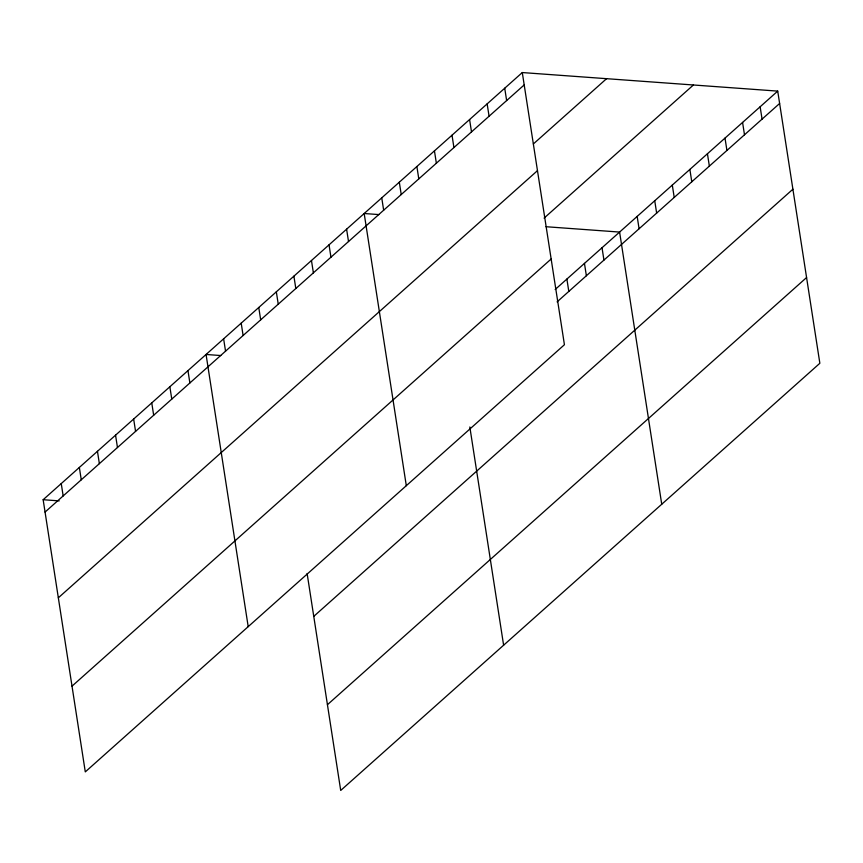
<?xml version="1.0" encoding="UTF-8"?>
<svg xmlns="http://www.w3.org/2000/svg" width="863" height="863" viewBox="0 0 863 863"><rect width="100%" height="100%" fill="white"/><g stroke="black" fill="none" stroke-linecap="round" stroke-linejoin="round"><path stroke-width="1.29" d="M522.288 72.557L564.424 344.725L85.286 771.889L43.15 499.72L522.288 72.557L777.714 91.111L819.85 363.28L340.712 790.443L307.12 573.507M45.059 512.072L524.208 84.908M533.377 143.938L606.581 78.673M58.339 597.811L537.476 170.647M544.089 218.112L693.421 84.984M72.017 686.15L551.155 258.986M555.179 289.504L777.714 91.111M557.088 301.867L779.623 103.474M313.754 616.376L792.903 189.213M327.433 704.704L806.581 277.541M378.889 214.585L364.175 213.517L406.311 485.696M546.009 226.721L619.602 232.071L661.738 504.251M220.777 355.545L206.063 354.477L248.199 626.657M43.15 499.72L59.202 500.885M760.141 106.775L762.061 119.137M742.579 122.438L744.489 134.79M725.006 138.091L726.926 150.453M707.444 153.754L709.354 166.117M689.871 169.418L691.781 181.78M672.299 185.081L674.219 197.444M654.737 200.745L656.646 213.107M637.164 216.408L639.084 228.771M602.029 247.735L603.938 260.097M584.456 263.398L586.376 275.761M566.894 279.062L568.803 291.424M504.726 88.209L506.635 100.572M487.153 103.873L489.073 116.235M469.591 119.536L471.5 131.899M452.018 135.2L453.927 147.562M434.445 150.863L436.365 163.226M469.828 426.969L503.614 645.211M416.883 166.527L418.792 178.889M399.31 182.19L401.23 194.553M381.748 197.854L383.657 210.216M346.602 229.18L348.523 241.543M329.04 244.844L330.95 257.206M311.467 260.507L313.388 272.87M293.905 276.171L295.815 288.522M276.333 291.823L278.242 304.186M258.76 307.487L260.68 319.849M241.198 323.15L243.107 335.513M223.625 338.814L225.545 351.176M187.961 370.615L189.871 382.978M169.86 386.753L171.769 399.116M151.759 402.892L153.668 415.254M133.657 419.03L135.567 431.392M115.556 435.168L117.465 447.53M97.454 451.306L99.364 463.668M79.353 467.444L81.262 479.806M61.251 483.582L63.161 495.945"/></g></svg>
